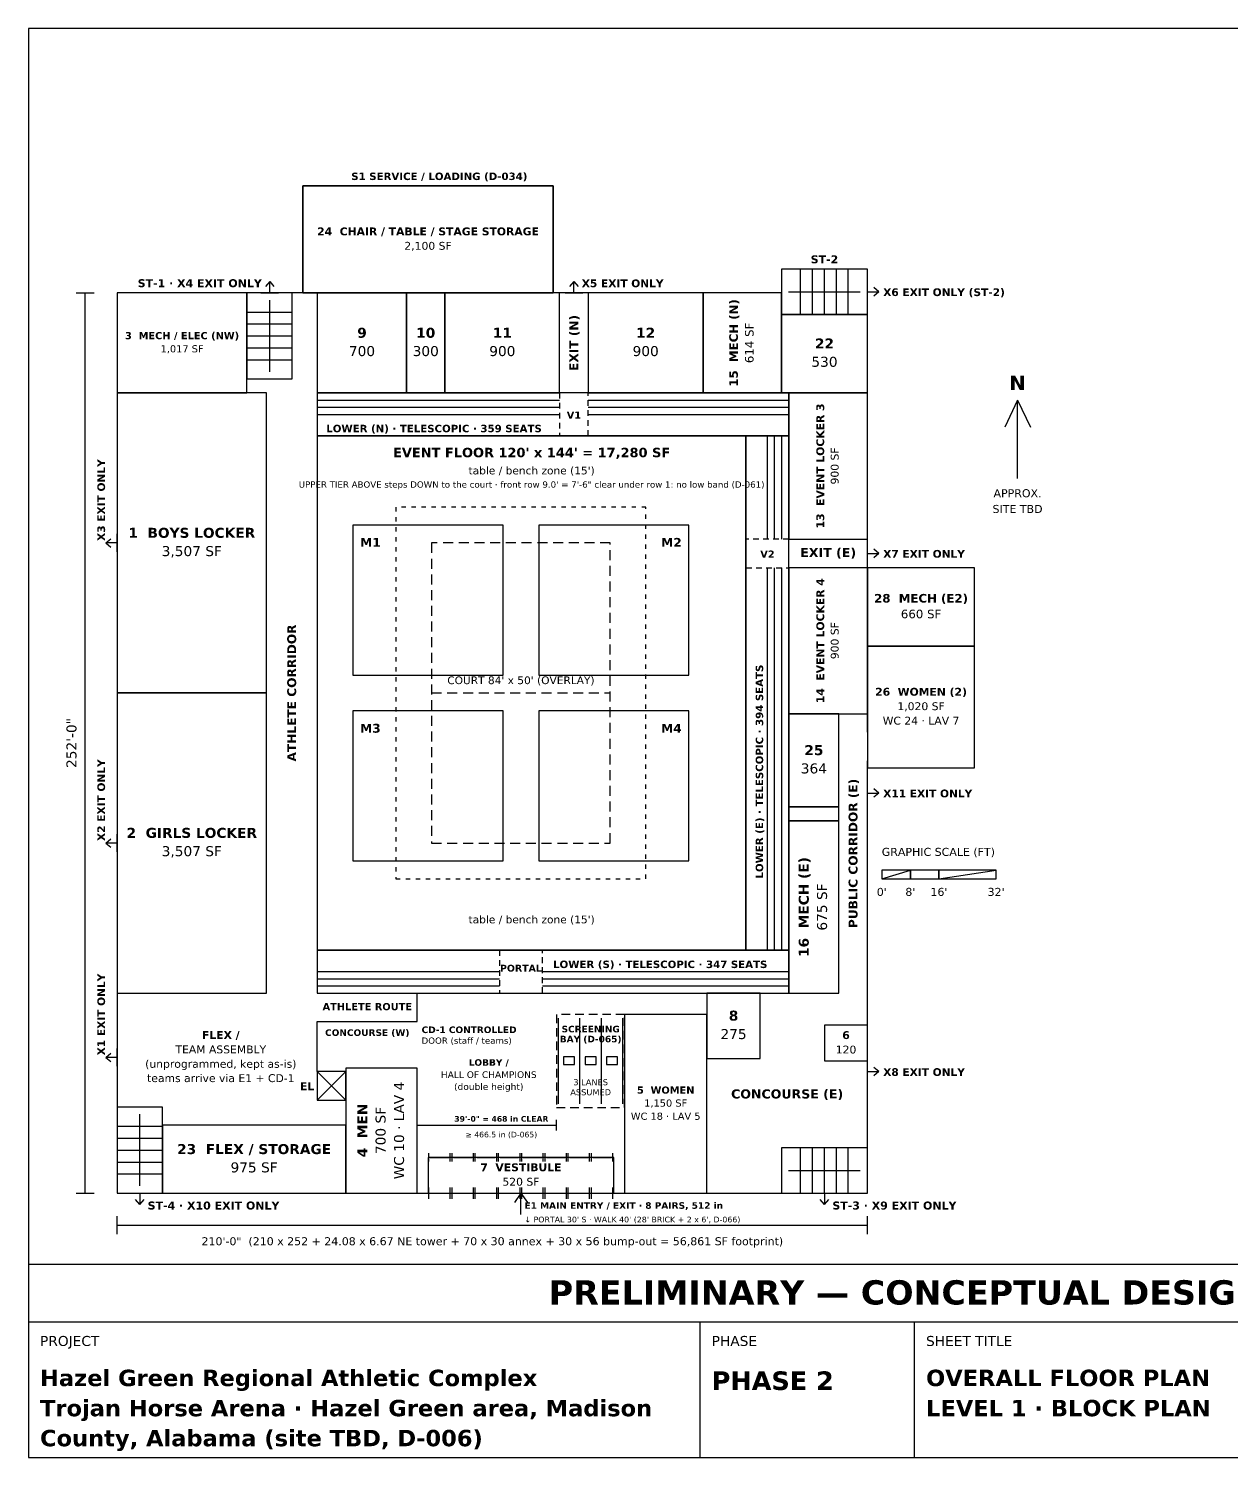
# Model space of a CAD drawing. Header units: inches. Extents: x 0.5 to 16.5, y 0.5 to 10.5.
# Drawn here: x 0.5 to 8.92, y 0.5 to 10.5 of the extents above; entities that cross this region are included whole.
import ezdxf
from ezdxf.enums import TextEntityAlignment as Align

# ---------------------------------------------------------------- set-up
doc = ezdxf.new("R2010")
doc.units = ezdxf.units.IN
doc.header["$MEASUREMENT"] = 0
for name, color, linetype in [('A-ANNO-DIMS', 7, 'Continuous'), ('A-AREA-BLCK', 7, 'Continuous'), ('A-AREA-IDEN', 7, 'Continuous'), ('A-FLOR-CORT', 7, 'Continuous'), ('A-FLOR-MATS', 7, 'Continuous'), ('A-FLOR-STRS', 7, 'Continuous'), ('A-SEAT-FIXD', 7, 'Continuous'), ('A-SEAT-TELE', 7, 'Continuous'), ('A-WALL-BLDG', 7, 'Continuous'), ('G-ANNO-TTLB', 7, 'Continuous')]:
    doc.layers.add(name, color=color, linetype=linetype)
doc.styles.add('KS-BOLD', font='DejaVuSans-Bold.ttf')
doc.styles.add('KS-REG', font='DejaVuSans.ttf')

msp = doc.modelspace()

# ---------------------------------------------------------------- linework, layer by layer
at = {"layer": 'A-ANNO-DIMS'}
for p, q in [((0.833, 8.65), (0.958, 8.65)), ((0.895, 2.35), (0.895, 8.65)), ((7.42, 7.9), (7.33, 7.71)), ((7.42, 7.35), (7.42, 7.9)), ((7.42, 7.9), (7.51, 7.71)), ((6.47, 4.55), (6.67, 4.61)), ((6.87, 4.55), (7.27, 4.61)), ((3.22, 2.788), (3.22, 2.863)), ((3.22, 2.825), (4.195, 2.825)), ((4.195, 2.788), (4.195, 2.863)), ((0.833, 2.35), (0.958, 2.35)), ((3.945, 2.35), (3.9, 2.285)), ((3.945, 2.2), (3.945, 2.35)), ((3.945, 2.35), (3.99, 2.285)), ((1.12, 2.062), (1.12, 2.188)), ((1.12, 2.125), (6.37, 2.125)), ((6.37, 2.062), (6.37, 2.188))]:
    msp.add_line(p, q, dxfattribs=at)
for points in [[(6.47, 4.55), (6.67, 4.55), (6.67, 4.61), (6.47, 4.61)], [(6.67, 4.55), (6.87, 4.55), (6.87, 4.61), (6.67, 4.61)], [(6.87, 4.55), (7.27, 4.55), (7.27, 4.61), (6.87, 4.61)]]:
    msp.add_lwpolyline(points, close=True, dxfattribs=at)
at = {"layer": 'A-AREA-BLCK'}
for p, q in [((4.216, 7.95), (4.216, 7.91)), ((4.276, 7.95), (4.236, 7.95)), ((4.346, 7.95), (4.306, 7.95)), ((4.416, 7.95), (4.376, 7.95)), ((4.416, 7.93), (4.416, 7.95)), ((4.416, 7.86), (4.416, 7.9)), ((4.216, 7.88), (4.216, 7.84)), ((4.216, 7.81), (4.216, 7.77)), ((4.416, 7.79), (4.416, 7.83)), ((4.216, 7.74), (4.216, 7.7)), ((4.416, 7.72), (4.416, 7.76)), ((4.216, 7.67), (4.216, 7.65)), ((4.216, 7.65), (4.256, 7.65)), ((4.286, 7.65), (4.326, 7.65)), ((4.356, 7.65), (4.396, 7.65)), ((4.416, 7.65), (4.416, 7.69)), ((5.54, 6.927), (5.52, 6.927)), ((5.52, 6.927), (5.52, 6.887)), ((5.61, 6.927), (5.57, 6.927)), ((5.68, 6.927), (5.64, 6.927)), ((5.75, 6.927), (5.71, 6.927)), ((5.82, 6.927), (5.78, 6.927)), ((5.82, 6.867), (5.82, 6.907)), ((5.52, 6.857), (5.52, 6.817)), ((5.82, 6.797), (5.82, 6.837)), ((5.52, 6.787), (5.52, 6.747)), ((5.52, 6.727), (5.56, 6.727)), ((5.59, 6.727), (5.63, 6.727)), ((5.66, 6.727), (5.7, 6.727)), ((5.73, 6.727), (5.77, 6.727)), ((5.8, 6.727), (5.82, 6.727)), ((5.82, 6.727), (5.82, 6.767)), ((3.815, 4.05), (3.795, 4.05)), ((3.795, 4.05), (3.795, 4.01)), ((3.885, 4.05), (3.845, 4.05)), ((3.955, 4.05), (3.915, 4.05)), ((4.025, 4.05), (3.985, 4.05)), ((4.095, 4.05), (4.055, 4.05)), ((4.095, 4.03), (4.095, 4.05)), ((4.095, 3.96), (4.095, 4)), ((3.795, 3.98), (3.795, 3.94)), ((3.795, 3.91), (3.795, 3.87)), ((4.095, 3.89), (4.095, 3.93)), ((3.795, 3.84), (3.795, 3.8)), ((4.095, 3.82), (4.095, 3.86)), ((3.795, 3.77), (3.795, 3.75)), ((3.795, 3.75), (3.835, 3.75)), ((3.865, 3.75), (3.905, 3.75)), ((3.935, 3.75), (3.975, 3.75)), ((4.005, 3.75), (4.045, 3.75)), ((4.075, 3.75), (4.095, 3.75)), ((4.095, 3.75), (4.095, 3.79)), ((2.52, 3.2), (2.52, 3.55)), ((2.52, 3.55), (3.22, 3.55))]:
    msp.add_line(p, q, dxfattribs=at)
for points in [[(2.42, 8.65), (4.17, 8.65), (4.17, 9.4), (2.42, 9.4)], [(1.12, 7.95), (2.028, 7.95), (2.028, 8.65), (1.12, 8.65)], [(2.52, 7.95), (3.145, 7.95), (3.145, 8.65), (2.52, 8.65)], [(3.145, 7.95), (3.413, 7.95), (3.413, 8.65), (3.145, 8.65)], [(3.413, 7.95), (4.216, 7.95), (4.216, 8.65), (3.413, 8.65)], [(4.416, 7.95), (5.22, 7.95), (5.22, 8.65), (4.416, 8.65)], [(5.22, 7.95), (5.768, 7.95), (5.768, 8.65), (5.22, 8.65)], [(5.768, 7.95), (6.37, 7.95), (6.37, 8.5), (5.768, 8.5)], [(1.12, 5.85), (2.164, 5.85), (2.164, 7.95), (1.12, 7.95)], [(5.82, 6.927), (6.37, 6.927), (6.37, 7.95), (5.82, 7.95)], [(5.82, 5.705), (6.37, 5.705), (6.37, 6.727), (5.82, 6.727)], [(6.37, 6.177), (7.12, 6.177), (7.12, 6.727), (6.37, 6.727)], [(6.37, 5.327), (7.12, 5.327), (7.12, 6.177), (6.37, 6.177)], [(1.12, 3.75), (2.164, 3.75), (2.164, 5.85), (1.12, 5.85)], [(5.82, 5.054), (6.17, 5.054), (6.17, 5.705), (5.82, 5.705)], [(5.82, 4.955), (6.17, 4.955), (6.17, 5.054), (5.82, 5.054)], [(5.82, 3.75), (6.17, 3.75), (6.17, 4.955), (5.82, 4.955)], [(5.245, 3.292), (5.62, 3.292), (5.62, 3.75), (5.245, 3.75)], [(4.67, 2.35), (5.245, 2.35), (5.245, 3.6), (4.67, 3.6)], [(6.07, 3.275), (6.37, 3.275), (6.37, 3.525), (6.07, 3.525)], [(2.72, 2.35), (3.22, 2.35), (3.22, 3.225), (2.72, 3.225)], [(1.437, 2.35), (2.72, 2.35), (2.72, 2.825), (1.437, 2.825)], [(3.295, 2.35), (4.595, 2.35), (4.595, 2.6), (3.295, 2.6)]]:
    msp.add_lwpolyline(points, close=True, dxfattribs=at)
at = {"layer": 'A-AREA-IDEN'}
for p, q in [((2.77, 9.4), (2.895, 9.4)), ((2.187, 8.73), (2.157, 8.695)), ((2.187, 8.65), (2.187, 8.73)), ((2.187, 8.73), (2.217, 8.695)), ((4.316, 8.73), (4.286, 8.695)), ((4.316, 8.65), (4.316, 8.73)), ((4.316, 8.73), (4.346, 8.695)), ((6.37, 8.596), (6.37, 8.721)), ((2.124, 8.65), (2.249, 8.65)), ((4.254, 8.65), (4.379, 8.65)), ((6.37, 8.658), (6.45, 8.658)), ((6.45, 8.658), (6.415, 8.688)), ((6.45, 8.658), (6.415, 8.628)), ((1.04, 6.9), (1.075, 6.93)), ((1.12, 6.9), (1.04, 6.9)), ((1.04, 6.9), (1.075, 6.87)), ((1.12, 6.838), (1.12, 6.963)), ((6.37, 6.765), (6.37, 6.89)), ((6.37, 6.827), (6.45, 6.827)), ((6.45, 6.827), (6.415, 6.857)), ((6.45, 6.827), (6.415, 6.797)), ((6.37, 5.088), (6.37, 5.213)), ((6.37, 5.15), (6.45, 5.15)), ((6.45, 5.15), (6.415, 5.18)), ((6.45, 5.15), (6.415, 5.12)), ((1.04, 4.8), (1.075, 4.83)), ((1.12, 4.8), (1.04, 4.8)), ((1.04, 4.8), (1.075, 4.77)), ((1.12, 4.738), (1.12, 4.863)), ((3.22, 3.55), (3.22, 3.75)), ((4.195, 3.6), (4.195, 3.54)), ((4.29, 3.6), (4.23, 3.6)), ((4.385, 3.6), (4.325, 3.6)), ((4.48, 3.6), (4.42, 3.6)), ((4.575, 3.6), (4.515, 3.6)), ((4.67, 3.6), (4.61, 3.6)), ((4.195, 3.505), (4.195, 3.445)), ((4.208, 2.975), (4.208, 3.575)), ((4.357, 2.975), (4.357, 3.575)), ((4.508, 2.975), (4.508, 3.575)), ((4.658, 2.975), (4.658, 3.575)), ((4.67, 3.52), (4.67, 3.58)), ((4.195, 3.41), (4.195, 3.35)), ((4.67, 3.425), (4.67, 3.485)), ((1.04, 3.3), (1.075, 3.33)), ((1.12, 3.3), (1.04, 3.3)), ((1.04, 3.3), (1.075, 3.27)), ((1.12, 3.238), (1.12, 3.362)), ((4.195, 3.315), (4.195, 3.255)), ((4.67, 3.33), (4.67, 3.39)), ((4.195, 3.22), (4.195, 3.16)), ((4.67, 3.235), (4.67, 3.295)), ((4.67, 3.14), (4.67, 3.2)), ((6.37, 3.138), (6.37, 3.263)), ((6.37, 3.2), (6.45, 3.2)), ((6.45, 3.2), (6.415, 3.23)), ((6.45, 3.2), (6.415, 3.17)), ((4.195, 3.125), (4.195, 3.065)), ((4.67, 3.045), (4.67, 3.105)), ((4.195, 3.03), (4.195, 2.97)), ((4.67, 2.95), (4.67, 3.01)), ((4.195, 2.95), (4.255, 2.95)), ((4.29, 2.95), (4.35, 2.95)), ((4.385, 2.95), (4.445, 2.95)), ((4.48, 2.95), (4.54, 2.95)), ((4.575, 2.95), (4.635, 2.95)), ((3.301, 2.57), (3.301, 2.63)), ((3.311, 2.6), (3.441, 2.6)), ((3.451, 2.57), (3.451, 2.63)), ((3.464, 2.57), (3.464, 2.63)), ((3.474, 2.6), (3.604, 2.6)), ((3.614, 2.57), (3.614, 2.63)), ((3.626, 2.57), (3.626, 2.63)), ((3.636, 2.6), (3.766, 2.6)), ((3.776, 2.57), (3.776, 2.63)), ((3.789, 2.57), (3.789, 2.63)), ((3.799, 2.6), (3.929, 2.6)), ((3.939, 2.57), (3.939, 2.63)), ((3.951, 2.57), (3.951, 2.63)), ((3.961, 2.6), (4.091, 2.6)), ((4.101, 2.57), (4.101, 2.63)), ((4.114, 2.57), (4.114, 2.63)), ((4.124, 2.6), (4.254, 2.6)), ((4.264, 2.57), (4.264, 2.63)), ((4.276, 2.57), (4.276, 2.63)), ((4.286, 2.6), (4.416, 2.6)), ((4.426, 2.57), (4.426, 2.63)), ((4.439, 2.57), (4.439, 2.63)), ((4.449, 2.6), (4.579, 2.6)), ((4.589, 2.57), (4.589, 2.63)), ((1.216, 2.35), (1.341, 2.35)), ((1.278, 2.27), (1.248, 2.305)), ((1.278, 2.35), (1.278, 2.27)), ((1.278, 2.27), (1.308, 2.305)), ((3.301, 2.31), (3.301, 2.39)), ((3.301, 2.35), (3.451, 2.35)), ((3.451, 2.31), (3.451, 2.39)), ((3.464, 2.31), (3.464, 2.39)), ((3.464, 2.35), (3.614, 2.35)), ((3.614, 2.31), (3.614, 2.39)), ((3.626, 2.31), (3.626, 2.39)), ((3.626, 2.35), (3.776, 2.35)), ((3.776, 2.31), (3.776, 2.39)), ((3.789, 2.31), (3.789, 2.39)), ((3.789, 2.35), (3.939, 2.35)), ((3.939, 2.31), (3.939, 2.39)), ((3.951, 2.31), (3.951, 2.39)), ((3.951, 2.35), (4.101, 2.35)), ((4.101, 2.31), (4.101, 2.39)), ((4.114, 2.31), (4.114, 2.39)), ((4.114, 2.35), (4.264, 2.35)), ((4.264, 2.31), (4.264, 2.39)), ((4.276, 2.31), (4.276, 2.39)), ((4.276, 2.35), (4.426, 2.35)), ((4.426, 2.31), (4.426, 2.39)), ((4.439, 2.31), (4.439, 2.39)), ((4.439, 2.35), (4.589, 2.35)), ((4.589, 2.31), (4.589, 2.39)), ((6.006, 2.35), (6.131, 2.35)), ((6.069, 2.27), (6.039, 2.305)), ((6.069, 2.35), (6.069, 2.27)), ((6.069, 2.27), (6.099, 2.305))]:
    msp.add_line(p, q, dxfattribs=at)
for points in [[(4.244, 3.25), (4.321, 3.25), (4.321, 3.304), (4.244, 3.304)], [(4.394, 3.25), (4.471, 3.25), (4.471, 3.304), (4.394, 3.304)], [(4.544, 3.25), (4.621, 3.25), (4.621, 3.304), (4.544, 3.304)]]:
    msp.add_lwpolyline(points, close=True, dxfattribs=at)
at = {"layer": 'A-FLOR-CORT'}
for p, q in [((3.07, 7.15), (3.07, 7.12)), ((3.14, 7.15), (3.11, 7.15)), ((3.21, 7.15), (3.18, 7.15)), ((3.28, 7.15), (3.25, 7.15)), ((3.35, 7.15), (3.32, 7.15)), ((3.42, 7.15), (3.39, 7.15)), ((3.49, 7.15), (3.46, 7.15)), ((3.56, 7.15), (3.53, 7.15)), ((3.63, 7.15), (3.6, 7.15)), ((3.7, 7.15), (3.67, 7.15)), ((3.77, 7.15), (3.74, 7.15)), ((3.84, 7.15), (3.81, 7.15)), ((3.91, 7.15), (3.88, 7.15)), ((3.98, 7.15), (3.95, 7.15)), ((4.05, 7.15), (4.02, 7.15)), ((4.12, 7.15), (4.09, 7.15)), ((4.19, 7.15), (4.16, 7.15)), ((4.26, 7.15), (4.23, 7.15)), ((4.33, 7.15), (4.3, 7.15)), ((4.4, 7.15), (4.37, 7.15)), ((4.47, 7.15), (4.44, 7.15)), ((4.54, 7.15), (4.51, 7.15)), ((4.61, 7.15), (4.58, 7.15)), ((4.68, 7.15), (4.65, 7.15)), ((4.75, 7.15), (4.72, 7.15)), ((4.82, 7.15), (4.79, 7.15)), ((4.82, 7.14), (4.82, 7.15)), ((4.82, 7.07), (4.82, 7.1)), ((3.07, 7.08), (3.07, 7.05)), ((3.07, 7.01), (3.07, 6.98)), ((4.82, 7), (4.82, 7.03)), ((3.07, 6.94), (3.07, 6.91)), ((3.36, 6.9), (3.32, 6.9)), ((3.32, 6.9), (3.32, 6.83)), ((3.47, 6.9), (3.4, 6.9)), ((3.58, 6.9), (3.51, 6.9)), ((3.69, 6.9), (3.62, 6.9)), ((3.8, 6.9), (3.73, 6.9)), ((3.91, 6.9), (3.84, 6.9)), ((4.02, 6.9), (3.95, 6.9)), ((4.13, 6.9), (4.06, 6.9)), ((4.24, 6.9), (4.17, 6.9)), ((4.35, 6.9), (4.28, 6.9)), ((4.46, 6.9), (4.39, 6.9)), ((4.57, 6.9), (4.5, 6.9)), ((4.57, 6.89), (4.57, 6.9)), ((4.82, 6.93), (4.82, 6.96)), ((3.07, 6.87), (3.07, 6.84)), ((3.07, 6.8), (3.07, 6.77)), ((4.57, 6.78), (4.57, 6.85)), ((4.82, 6.86), (4.82, 6.89)), ((4.82, 6.79), (4.82, 6.82)), ((3.07, 6.73), (3.07, 6.7)), ((3.32, 6.79), (3.32, 6.72)), ((4.57, 6.67), (4.57, 6.74)), ((4.82, 6.72), (4.82, 6.75)), ((3.07, 6.66), (3.07, 6.63)), ((3.32, 6.68), (3.32, 6.61)), ((4.57, 6.56), (4.57, 6.63)), ((4.82, 6.65), (4.82, 6.68)), ((4.82, 6.58), (4.82, 6.61)), ((3.07, 6.59), (3.07, 6.56)), ((3.07, 6.52), (3.07, 6.49)), ((3.32, 6.57), (3.32, 6.5)), ((4.57, 6.45), (4.57, 6.52)), ((4.82, 6.51), (4.82, 6.54)), ((3.07, 6.45), (3.07, 6.42)), ((3.32, 6.46), (3.32, 6.39)), ((4.57, 6.34), (4.57, 6.41)), ((4.82, 6.44), (4.82, 6.47)), ((4.82, 6.37), (4.82, 6.4)), ((3.07, 6.38), (3.07, 6.35)), ((3.07, 6.31), (3.07, 6.28)), ((3.32, 6.35), (3.32, 6.28)), ((4.57, 6.23), (4.57, 6.3)), ((4.82, 6.3), (4.82, 6.33)), ((3.07, 6.24), (3.07, 6.21)), ((3.32, 6.24), (3.32, 6.17)), ((4.82, 6.23), (4.82, 6.26)), ((3.07, 6.17), (3.07, 6.14)), ((3.32, 6.13), (3.32, 6.06)), ((4.57, 6.12), (4.57, 6.19)), ((4.82, 6.16), (4.82, 6.19)), ((4.82, 6.09), (4.82, 6.12)), ((3.07, 6.1), (3.07, 6.07)), ((3.07, 6.03), (3.07, 6)), ((3.32, 6.02), (3.32, 5.95)), ((4.57, 6.01), (4.57, 6.08)), ((4.82, 6.02), (4.82, 6.05)), ((3.07, 5.96), (3.07, 5.93)), ((3.32, 5.91), (3.32, 5.84)), ((4.57, 5.9), (4.57, 5.97)), ((4.82, 5.95), (4.82, 5.98)), ((4.82, 5.88), (4.82, 5.91)), ((3.07, 5.89), (3.07, 5.86)), ((3.07, 5.82), (3.07, 5.79)), ((3.32, 5.85), (3.39, 5.85)), ((3.43, 5.85), (3.5, 5.85)), ((3.54, 5.85), (3.61, 5.85)), ((3.65, 5.85), (3.72, 5.85)), ((3.76, 5.85), (3.83, 5.85)), ((3.87, 5.85), (3.94, 5.85)), ((3.98, 5.85), (4.05, 5.85)), ((4.09, 5.85), (4.16, 5.85)), ((4.2, 5.85), (4.27, 5.85)), ((4.31, 5.85), (4.38, 5.85)), ((4.42, 5.85), (4.49, 5.85)), ((4.53, 5.85), (4.57, 5.85)), ((4.57, 5.79), (4.57, 5.86)), ((4.82, 5.81), (4.82, 5.84)), ((3.07, 5.75), (3.07, 5.72)), ((3.32, 5.8), (3.32, 5.73)), ((4.57, 5.68), (4.57, 5.75)), ((4.82, 5.74), (4.82, 5.77)), ((4.82, 5.67), (4.82, 5.7)), ((3.07, 5.68), (3.07, 5.65)), ((3.07, 5.61), (3.07, 5.58)), ((3.32, 5.69), (3.32, 5.62)), ((4.57, 5.57), (4.57, 5.64)), ((4.82, 5.6), (4.82, 5.63)), ((3.07, 5.54), (3.07, 5.51)), ((3.32, 5.58), (3.32, 5.51)), ((4.57, 5.46), (4.57, 5.53)), ((4.82, 5.53), (4.82, 5.56)), ((3.07, 5.47), (3.07, 5.44)), ((3.32, 5.47), (3.32, 5.4)), ((4.57, 5.35), (4.57, 5.42)), ((4.82, 5.46), (4.82, 5.49)), ((4.82, 5.39), (4.82, 5.42)), ((3.07, 5.4), (3.07, 5.37)), ((3.07, 5.33), (3.07, 5.3)), ((3.32, 5.36), (3.32, 5.29)), ((4.57, 5.24), (4.57, 5.31)), ((4.82, 5.32), (4.82, 5.35)), ((3.07, 5.26), (3.07, 5.23)), ((3.32, 5.25), (3.32, 5.18)), ((4.57, 5.13), (4.57, 5.2)), ((4.82, 5.25), (4.82, 5.28)), ((4.82, 5.18), (4.82, 5.21)), ((3.07, 5.19), (3.07, 5.16)), ((3.07, 5.12), (3.07, 5.09)), ((3.32, 5.14), (3.32, 5.07)), ((4.82, 5.11), (4.82, 5.14)), ((3.07, 5.05), (3.07, 5.02)), ((3.32, 5.03), (3.32, 4.96)), ((4.57, 5.02), (4.57, 5.09)), ((4.82, 5.04), (4.82, 5.07)), ((4.82, 4.97), (4.82, 5)), ((3.07, 4.98), (3.07, 4.95)), ((3.07, 4.91), (3.07, 4.88)), ((3.32, 4.92), (3.32, 4.85)), ((4.57, 4.91), (4.57, 4.98)), ((4.82, 4.9), (4.82, 4.93)), ((3.07, 4.84), (3.07, 4.81)), ((3.32, 4.81), (3.32, 4.8)), ((3.32, 4.8), (3.39, 4.8)), ((3.43, 4.8), (3.5, 4.8)), ((3.54, 4.8), (3.61, 4.8)), ((3.65, 4.8), (3.72, 4.8)), ((3.76, 4.8), (3.83, 4.8)), ((3.87, 4.8), (3.94, 4.8)), ((3.98, 4.8), (4.05, 4.8)), ((4.09, 4.8), (4.16, 4.8)), ((4.2, 4.8), (4.27, 4.8)), ((4.31, 4.8), (4.38, 4.8)), ((4.42, 4.8), (4.49, 4.8)), ((4.53, 4.8), (4.57, 4.8)), ((4.57, 4.8), (4.57, 4.87)), ((4.82, 4.83), (4.82, 4.86)), ((3.07, 4.77), (3.07, 4.74)), ((3.07, 4.7), (3.07, 4.67)), ((4.82, 4.76), (4.82, 4.79)), ((4.82, 4.69), (4.82, 4.72)), ((3.07, 4.63), (3.07, 4.6)), ((4.82, 4.62), (4.82, 4.65)), ((3.07, 4.56), (3.07, 4.55)), ((3.07, 4.55), (3.1, 4.55)), ((3.14, 4.55), (3.17, 4.55)), ((3.21, 4.55), (3.24, 4.55)), ((3.28, 4.55), (3.31, 4.55)), ((3.35, 4.55), (3.38, 4.55)), ((3.42, 4.55), (3.45, 4.55)), ((3.49, 4.55), (3.52, 4.55)), ((3.56, 4.55), (3.59, 4.55)), ((3.63, 4.55), (3.66, 4.55)), ((3.7, 4.55), (3.73, 4.55)), ((3.77, 4.55), (3.8, 4.55)), ((3.84, 4.55), (3.87, 4.55)), ((3.91, 4.55), (3.94, 4.55)), ((3.98, 4.55), (4.01, 4.55)), ((4.05, 4.55), (4.08, 4.55)), ((4.12, 4.55), (4.15, 4.55)), ((4.19, 4.55), (4.22, 4.55)), ((4.26, 4.55), (4.29, 4.55)), ((4.33, 4.55), (4.36, 4.55)), ((4.4, 4.55), (4.43, 4.55)), ((4.47, 4.55), (4.5, 4.55)), ((4.54, 4.55), (4.57, 4.55)), ((4.61, 4.55), (4.64, 4.55)), ((4.68, 4.55), (4.71, 4.55)), ((4.75, 4.55), (4.78, 4.55)), ((4.82, 4.55), (4.82, 4.58))]:
    msp.add_line(p, q, dxfattribs=at)
at = {"layer": 'A-FLOR-MATS'}
for points in [[(2.52, 4.05), (5.52, 4.05), (5.52, 7.65), (2.52, 7.65)], [(2.77, 5.975), (3.82, 5.975), (3.82, 7.025), (2.77, 7.025)], [(4.07, 5.975), (5.12, 5.975), (5.12, 7.025), (4.07, 7.025)], [(2.77, 4.675), (3.82, 4.675), (3.82, 5.725), (2.77, 5.725)], [(4.07, 4.675), (5.12, 4.675), (5.12, 5.725), (4.07, 5.725)]]:
    msp.add_lwpolyline(points, close=True, dxfattribs=at)
at = {"layer": 'A-FLOR-STRS'}
for p, q in [((5.902, 8.5), (5.902, 8.817)), ((5.985, 8.5), (5.985, 8.817)), ((6.069, 8.5), (6.069, 8.817)), ((6.153, 8.5), (6.153, 8.817)), ((6.236, 8.5), (6.236, 8.817)), ((5.818, 8.658), (6.32, 8.658)), ((2.028, 8.516), (2.345, 8.516)), ((2.187, 8.098), (2.187, 8.6)), ((2.028, 8.433), (2.345, 8.433)), ((2.028, 8.349), (2.345, 8.349)), ((2.028, 8.265), (2.345, 8.265)), ((2.028, 8.182), (2.345, 8.182)), ((2.52, 3), (2.72, 3.2)), ((2.52, 3.2), (2.72, 3)), ((1.278, 2.4), (1.278, 2.902)), ((1.12, 2.818), (1.437, 2.818)), ((1.12, 2.735), (1.437, 2.735)), ((1.12, 2.651), (1.437, 2.651)), ((5.902, 2.35), (5.902, 2.667)), ((5.985, 2.35), (5.985, 2.667)), ((6.069, 2.35), (6.069, 2.667)), ((6.153, 2.35), (6.153, 2.667)), ((6.236, 2.35), (6.236, 2.667)), ((1.12, 2.567), (1.437, 2.567)), ((5.818, 2.508), (6.32, 2.508)), ((1.12, 2.484), (1.437, 2.484))]:
    msp.add_line(p, q, dxfattribs=at)
for points in [[(5.768, 8.5), (6.37, 8.5), (6.37, 8.817), (5.768, 8.817)], [(2.028, 8.048), (2.345, 8.048), (2.345, 8.65), (2.028, 8.65)], [(2.52, 3), (2.72, 3), (2.72, 3.2), (2.52, 3.2)], [(1.12, 2.35), (1.437, 2.35), (1.437, 2.952), (1.12, 2.952)], [(5.768, 2.35), (6.37, 2.35), (6.37, 2.667), (5.768, 2.667)]]:
    msp.add_lwpolyline(points, close=True, dxfattribs=at)
at = {"layer": 'A-SEAT-FIXD'}
msp.add_lwpolyline([(2.52, 3.75), (5.82, 3.75), (5.82, 7.95), (2.52, 7.95)], close=True, dxfattribs=at)
at = {"layer": 'A-SEAT-TELE'}
for p, q in [((2.52, 7.9), (4.216, 7.9)), ((4.416, 7.9), (5.82, 7.9)), ((2.52, 7.85), (4.216, 7.85)), ((2.52, 7.8), (4.216, 7.8)), ((4.416, 7.85), (5.82, 7.85)), ((4.416, 7.8), (5.82, 7.8)), ((5.67, 6.927), (5.67, 7.65)), ((5.72, 6.927), (5.72, 7.65)), ((5.77, 6.927), (5.77, 7.65)), ((5.67, 4.05), (5.67, 6.727)), ((5.72, 4.05), (5.72, 6.727)), ((5.77, 4.05), (5.77, 6.727)), ((2.52, 3.9), (3.795, 3.9)), ((4.095, 3.9), (5.82, 3.9)), ((2.52, 3.85), (3.795, 3.85)), ((2.52, 3.8), (3.795, 3.8)), ((4.095, 3.85), (5.82, 3.85)), ((4.095, 3.8), (5.82, 3.8))]:
    msp.add_line(p, q, dxfattribs=at)
for points in [[(2.52, 7.65), (5.82, 7.65), (5.82, 7.95), (2.52, 7.95)], [(5.52, 4.05), (5.82, 4.05), (5.82, 7.65), (5.52, 7.65)], [(2.52, 3.75), (5.82, 3.75), (5.82, 4.05), (2.52, 4.05)]]:
    msp.add_lwpolyline(points, close=True, dxfattribs=at)
at = {"layer": 'A-WALL-BLDG'}
for p, q in [((2.42, 8.65), (2.42, 9.4)), ((2.42, 9.4), (4.17, 9.4)), ((4.17, 9.4), (4.17, 8.65)), ((6.37, 8.817), (5.768, 8.817)), ((5.768, 8.817), (5.768, 8.65)), ((6.37, 5.575), (6.37, 8.817)), ((5.768, 8.65), (1.12, 8.65)), ((1.12, 8.65), (1.12, 2.35)), ((7.12, 6.727), (6.37, 6.727)), ((7.12, 5.327), (7.12, 6.727)), ((6.37, 2.35), (6.37, 5.375)), ((6.37, 5.327), (7.12, 5.327)), ((1.12, 2.35), (6.37, 2.35))]:
    msp.add_line(p, q, dxfattribs=at)
at = {"layer": 'G-ANNO-TTLB'}
for p, q in [((0.5, 1.45), (16.5, 1.45)), ((5.2, 0.5), (5.2, 1.45)), ((6.7, 0.5), (6.7, 1.45))]:
    msp.add_line(p, q, dxfattribs=at)
for points in [[(0.5, 0.5), (16.5, 0.5), (16.5, 10.5), (0.5, 10.5)], [(0.5, 1.45), (16.5, 1.45), (16.5, 1.85), (0.5, 1.85)]]:
    msp.add_lwpolyline(points, close=True, dxfattribs=at)

# ---------------------------------------------------------------- texts
at = {"layer": 'A-ANNO-DIMS'}
for s, height, style, p in [('N', 0.1, 'KS-BOLD', (7.42, 7.97)), ('APPROX.', 0.056, 'KS-REG', (7.42, 7.22)), ('SITE TBD', 0.056, 'KS-REG', (7.42, 7.11)), ("0'", 0.056, 'KS-REG', (6.47, 4.43)), ("8'", 0.056, 'KS-REG', (6.67, 4.43)), ("16'", 0.056, 'KS-REG', (6.87, 4.43)), ("32'", 0.056, 'KS-REG', (7.27, 4.43)), ('39\'-0" = 468 in CLEAR', 0.039, 'KS-BOLD', (3.808, 2.85)), ('≥ 466.5 in (D-065)', 0.039, 'KS-REG', (3.808, 2.74)), ('210\'-0"  (210 x 252 + 24.08 x 6.67 NE tower + 70 x 30 annex + 30 x 56 bump-out = 56,861 SF footprint)', 0.056, 'KS-REG', (3.745, 1.985))]:
    msp.add_text(s, height=height, dxfattribs=dict(at, style=style)).set_placement(p, align=Align.CENTER)
at = {"layer": 'A-ANNO-DIMS', "style": 'KS-REG'}
msp.add_text('252\'-0"', height=0.07, rotation=90, dxfattribs=at).set_placement((0.835, 5.5), align=Align.CENTER)
msp.add_text('GRAPHIC SCALE (FT)', height=0.056, dxfattribs=at).set_placement((6.47, 4.71))
at = {"layer": 'A-AREA-IDEN'}
for s, height, style, p in [('S1 SERVICE / LOADING (D-034)', 0.052, 'KS-BOLD', (2.758, 9.44)), ('X5 EXIT ONLY', 0.054, 'KS-BOLD', (4.371, 8.69)), ('X6 EXIT ONLY (ST-2)', 0.054, 'KS-BOLD', (6.48, 8.628)), ('LOWER (N) · TELESCOPIC · 359 SEATS', 0.052, 'KS-BOLD', (2.583, 7.675)), ('M1', 0.062, 'KS-BOLD', (2.82, 6.873)), ('X7 EXIT ONLY', 0.054, 'KS-BOLD', (6.48, 6.797)), ('M3', 0.062, 'KS-BOLD', (2.82, 5.572)), ('X11 EXIT ONLY', 0.054, 'KS-BOLD', (6.48, 5.12)), ('LOWER (S) · TELESCOPIC · 347 SEATS', 0.052, 'KS-BOLD', (4.17, 3.925)), ('CD-1 CONTROLLED', 0.046, 'KS-BOLD', (3.25, 3.47)), ('DOOR (staff / teams)', 0.044, 'KS-REG', (3.25, 3.395)), ('X8 EXIT ONLY', 0.054, 'KS-BOLD', (6.48, 3.17)), ('ST-4 · X10 EXIT ONLY', 0.056, 'KS-BOLD', (1.333, 2.235)), ('E1 MAIN ENTRY / EXIT · 8 PAIRS, 512 in', 0.046, 'KS-BOLD', (3.97, 2.24)), ('ST-3 · X9 EXIT ONLY', 0.056, 'KS-BOLD', (6.124, 2.235)), ("↓ PORTAL 30' S · WALK 40' (28' BRICK + 2 x 6', D-066)", 0.04, 'KS-REG', (3.97, 2.145))]:
    msp.add_text(s, height=height, dxfattribs=dict(at, style=style)).set_placement(p)
for s, height, style, p in [('24  CHAIR / TABLE / STAGE STORAGE', 0.055, 'KS-BOLD', (3.295, 9.053)), ('2,100 SF', 0.055, 'KS-REG', (3.295, 8.952)), ('ST-2', 0.056, 'KS-BOLD', (6.069, 8.857)), ('9', 0.07, 'KS-BOLD', (2.833, 8.336)), ('10', 0.07, 'KS-BOLD', (3.279, 8.336)), ('11', 0.07, 'KS-BOLD', (3.815, 8.336)), ('12', 0.07, 'KS-BOLD', (4.818, 8.336)), ('3  MECH / ELEC (NW)', 0.05, 'KS-BOLD', (1.574, 8.326)), ('22', 0.07, 'KS-BOLD', (6.069, 8.261)), ('1,017 SF', 0.05, 'KS-REG', (1.574, 8.234)), ('700', 0.07, 'KS-REG', (2.833, 8.208)), ('300', 0.07, 'KS-REG', (3.279, 8.208)), ('900', 0.07, 'KS-REG', (3.815, 8.208)), ('900', 0.07, 'KS-REG', (4.818, 8.208)), ('530', 0.07, 'KS-REG', (6.069, 8.133)), ('V1', 0.05, 'KS-BOLD', (4.316, 7.77)), ("EVENT FLOOR 120' x 144' = 17,280 SF", 0.066, 'KS-BOLD', (4.02, 7.5)), ("table / bench zone (15')", 0.054, 'KS-REG', (4.02, 7.38)), ('UPPER TIER ABOVE steps DOWN to the court · front row 9.0\' = 7\'-6" clear under row 1: no low band (D-061)', 0.044, 'KS-REG', (4.02, 7.287)), ('1  BOYS LOCKER', 0.07, 'KS-BOLD', (1.642, 6.936)), ('3,507 SF', 0.07, 'KS-REG', (1.642, 6.808)), ('V2', 0.05, 'KS-BOLD', (5.67, 6.797)), ('EXIT (E)', 0.064, 'KS-BOLD', (6.095, 6.801)), ('28  MECH (E2)', 0.06, 'KS-BOLD', (6.745, 6.483)), ('660 SF', 0.06, 'KS-REG', (6.745, 6.373)), ("COURT 84' x 50' (OVERLAY)", 0.054, 'KS-REG', (3.945, 5.912)), ('26  WOMEN (2)', 0.055, 'KS-BOLD', (6.745, 5.831)), ('1,020 SF', 0.055, 'KS-REG', (6.745, 5.73)), ('WC 24 · LAV 7', 0.055, 'KS-REG', (6.745, 5.629)), ('25', 0.07, 'KS-BOLD', (5.995, 5.415)), ('364', 0.07, 'KS-REG', (5.995, 5.287)), ('2  GIRLS LOCKER', 0.07, 'KS-BOLD', (1.642, 4.836)), ('3,507 SF', 0.07, 'KS-REG', (1.642, 4.708)), ("table / bench zone (15')", 0.054, 'KS-REG', (4.02, 4.238)), ('PORTAL', 0.048, 'KS-BOLD', (3.945, 3.9)), ('ATHLETE ROUTE', 0.05, 'KS-BOLD', (2.87, 3.63)), ('8', 0.07, 'KS-BOLD', (5.433, 3.557)), ('SCREENING', 0.046, 'KS-BOLD', (4.433, 3.475)), ('FLEX /', 0.055, 'KS-BOLD', (1.845, 3.429)), ('CONCOURSE (W)', 0.046, 'KS-BOLD', (2.87, 3.45)), ('BAY (D-065)', 0.046, 'KS-BOLD', (4.433, 3.405)), ('275', 0.07, 'KS-REG', (5.433, 3.428)), ('6', 0.055, 'KS-BOLD', (6.22, 3.428)), ('TEAM ASSEMBLY', 0.055, 'KS-REG', (1.845, 3.328)), ('120', 0.055, 'KS-REG', (6.22, 3.327)), ('(unprogrammed, kept as-is)', 0.055, 'KS-REG', (1.845, 3.227)), ('HALL OF CHAMPIONS', 0.046, 'KS-REG', (3.72, 3.156)), ('LOBBY /', 0.046, 'KS-BOLD', (3.72, 3.241)), ('teams arrive via E1 + CD-1', 0.055, 'KS-REG', (1.845, 3.127)), ('(double height)', 0.046, 'KS-REG', (3.72, 3.072)), ('3 LANES', 0.042, 'KS-REG', (4.433, 3.105)), ('ASSUMED', 0.042, 'KS-REG', (4.433, 3.035)), ('5  WOMEN', 0.05, 'KS-BOLD', (4.958, 3.046)), ('1,150 SF', 0.05, 'KS-REG', (4.958, 2.955)), ('CONCOURSE (E)', 0.064, 'KS-BOLD', (5.808, 3.012)), ('WC 18 · LAV 5', 0.05, 'KS-REG', (4.958, 2.863)), ('23  FLEX / STORAGE', 0.07, 'KS-BOLD', (2.078, 2.623)), ('975 SF', 0.07, 'KS-REG', (2.078, 2.495)), ('7  VESTIBULE', 0.055, 'KS-BOLD', (3.945, 2.503)), ('520 SF', 0.055, 'KS-REG', (3.945, 2.402))]:
    msp.add_text(s, height=height, dxfattribs=dict(at, style=style)).set_placement(p, align=Align.CENTER)
at = {"layer": 'A-AREA-IDEN', "style": 'KS-BOLD'}
for s, height, p in [('ST-1 · X4 EXIT ONLY', 0.056, (2.132, 8.69)), ('M2', 0.062, (5.07, 6.873)), ('M4', 0.062, (5.07, 5.572)), ('EL', 0.056, (2.5, 3.07))]:
    msp.add_text(s, height=height, dxfattribs=at).set_placement(p, align=Align.RIGHT)
at = {"layer": 'A-AREA-IDEN'}
for s, height, style, p in [('15  MECH (N)', 0.06, 'KS-BOLD', (5.463, 8.3)), ('EXIT (N)', 0.062, 'KS-BOLD', (4.346, 8.3)), ('614 SF', 0.06, 'KS-REG', (5.573, 8.3)), ('13  EVENT LOCKER 3', 0.055, 'KS-BOLD', (6.067, 7.439)), ('900 SF', 0.055, 'KS-REG', (6.168, 7.439)), ('X3 EXIT ONLY', 0.054, 'KS-BOLD', (1.035, 7.2)), ('14  EVENT LOCKER 4', 0.055, 'KS-BOLD', (6.067, 6.216)), ('ATHLETE CORRIDOR', 0.062, 'KS-BOLD', (2.372, 5.85)), ('900 SF', 0.055, 'KS-REG', (6.168, 6.216)), ('LOWER (E) · TELESCOPIC · 394 SEATS', 0.052, 'KS-BOLD', (5.64, 5.3)), ('X2 EXIT ONLY', 0.054, 'KS-BOLD', (1.035, 5.1)), ('PUBLIC CORRIDOR (E)', 0.062, 'KS-BOLD', (6.3, 4.727)), ('16  MECH (E)', 0.07, 'KS-BOLD', (5.959, 4.352)), ('675 SF', 0.07, 'KS-REG', (6.087, 4.352)), ('X1 EXIT ONLY', 0.054, 'KS-BOLD', (1.035, 3.6)), ('WC 10 · LAV 4', 0.07, 'KS-REG', (3.127, 2.788)), ('4  MEN', 0.07, 'KS-BOLD', (2.87, 2.788)), ('700 SF', 0.07, 'KS-REG', (2.998, 2.788))]:
    msp.add_text(s, height=height, rotation=90, dxfattribs=dict(at, style=style)).set_placement(p, align=Align.CENTER)
at = {"layer": 'G-ANNO-TTLB', "style": 'KS-BOLD'}
msp.add_text('PRELIMINARY — CONCEPTUAL DESIGN — NOT FOR CONSTRUCTION', height=0.17, dxfattribs=at).set_placement((8.5, 1.57), align=Align.CENTER)
at = {"layer": 'G-ANNO-TTLB'}
for s, height, style, p in [('PROJECT', 0.07, 'KS-REG', (0.58, 1.28)), ('PHASE', 0.07, 'KS-REG', (5.28, 1.28)), ('SHEET TITLE', 0.07, 'KS-REG', (6.78, 1.28)), ('Hazel Green Regional Athletic Complex', 0.115, 'KS-BOLD', (0.58, 0.999)), ('PHASE 2', 0.13, 'KS-BOLD', (5.28, 0.972)), ('OVERALL FLOOR PLAN', 0.115, 'KS-BOLD', (6.78, 0.999)), ('Trojan Horse Arena · Hazel Green area, Madison', 0.115, 'KS-BOLD', (0.58, 0.788)), ('LEVEL 1 · BLOCK PLAN', 0.115, 'KS-BOLD', (6.78, 0.788)), ('County, Alabama (site TBD, D-006)', 0.115, 'KS-BOLD', (0.58, 0.578))]:
    msp.add_text(s, height=height, dxfattribs=dict(at, style=style)).set_placement(p)

doc.saveas('drawing.dxf')
